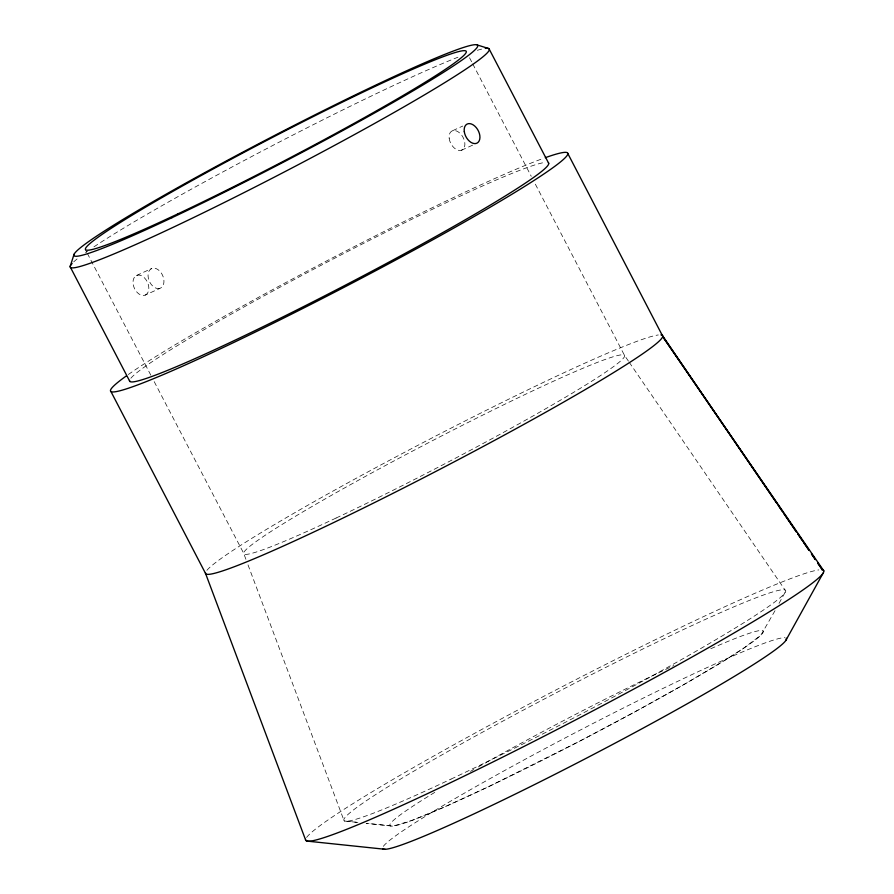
<?xml version="1.0" encoding="UTF-8"?>
<svg xmlns="http://www.w3.org/2000/svg" width="894" height="894" viewBox="0 0 894 894"><rect width="100%" height="100%" fill="white"/><g stroke="black" fill="none" stroke-linecap="round" stroke-linejoin="round"><path stroke-width="0.67" stroke-dasharray="4.47 3.35" d="M775.009 610.703L760.906 635.12L743.92 648.038L724.174 660.711L683.899 684.547L634.092 712.283L579.178 741.439L489.577 786.195L444.743 806.869L411.631 820.547L393.181 826.045L366.149 823.329L390.611 825.944M779.032 603.394L785.725 591.213M136.491 275.497L151.555 268.591M452.733 130.647L462.768 126.054M145.197 295.109A10.728 7.208 65.7 0 0 144.571 277.978A10.728 7.208 65.7 0 0 133.027 282.716A10.728 7.208 65.7 0 0 145.197 295.109L160.261 288.226A10.728 7.241 65.7 0 0 159.68 271.061A10.728 7.241 65.7 0 0 148.058 275.821A10.728 7.241 65.7 0 0 160.249 288.214M461.427 150.27L473.976 144.526M344.413 821.005L358.002 822.458M346.973 821.24L357.891 822.413M628.437 361.131L624.493 355.376L534.467 182.488M629.22 362.282L785.033 589.984M85.388 249.649L86.673 252.108M87.321 253.348L150.985 375.48M154.204 381.649L243.593 553.129L246.051 559.666M469.529 57.752L472.099 62.692M472.736 63.932L531.259 176.308M248.007 564.896L343.721 819.776M710.819 648.698A210.403 12.84 -27.5 0 1 710.328 669.114A210.403 12.84 -27.5 0 1 450.33 804.388A210.403 12.84 -27.5 0 1 435.356 792.017M470.49 771.366A210.403 12.84 -27.5 0 1 473.809 769.477M478.301 766.929A210.403 12.84 -27.5 0 1 673.92 665.527M130.87 378.24A236.161 14.416 -27.5 0 1 330.188 260.556A236.161 14.416 -27.5 0 1 544.647 162.484M128.334 374.508A257.628 15.723 -27.5 0 1 329.372 259.506A257.628 15.723 -27.5 0 1 541.619 159.009M206.905 570.327A257.628 15.723 -27.5 0 1 424.348 441.938A257.628 15.723 -27.5 0 1 658.308 334.959M306.608 837.454A291.98 17.824 -27.5 0 1 550.581 692.761A291.98 17.824 -27.5 0 1 818.815 569.914M383.336 846.361A227.568 13.891 -27.5 0 1 580.698 729.839A227.568 13.891 -27.5 0 1 784.876 637.735M73.699 261.886A236.161 14.416 -27.5 0 1 78.605 257.751M85.578 252.589A236.161 14.416 -27.5 0 1 87.511 251.225M93.948 246.845A236.161 14.416 -27.5 0 1 272.055 145.845A236.161 14.416 -27.5 0 1 457.952 57.216M477.329 50.31A236.161 14.416 -27.5 0 1 481.821 49.092M451.023 779.099A249.046 15.209 -27.5 0 0 785.703 591.292A249.046 15.209 -27.5 0 0 457.449 746.099A249.046 15.209 -27.5 0 0 451.023 779.099M336.088 518.039A214.694 13.108 -27.5 0 0 624.615 356.136A214.694 13.108 -27.5 0 0 341.631 489.588A214.694 13.108 -27.5 0 0 336.088 518.039M449.201 138.514A10.728 6.85 61.6 0 0 462.03 149.98A10.728 6.85 61.6 0 0 459.728 133.027A10.728 6.85 61.6 0 0 449.201 138.514"/><path stroke-width="1.34" d="M70.28 266.121L74.068 254.254M785.837 640.439L823.296 572.831M307.022 841.109L385.202 849.3M477.094 44.912L488.403 48.455M823.787 570.864L662.689 336.546L776.785 503.21M778.361 505.512L782.295 511.256M783.87 513.558L796.453 531.952L662.197 335.194L567.701 153.287M798.029 534.243L801.963 539.987M803.538 542.289L809.048 550.335L798.074 534.21M489.052 48.801L548.692 163.311M70.19 266.848L129.82 381.414M110.867 391.416L205.542 573.434L305.659 840.114M548.413 162.842A236.161 14.416 -27.5 0 1 343.106 286.337A236.161 14.416 -27.5 0 1 129.585 380.453M545.284 157.679A257.628 15.723 -27.5 0 1 347.542 285.51A257.628 15.723 -27.5 0 1 126.289 375.961M660.934 334.848A257.628 15.723 -27.5 0 1 446.598 465.819A257.628 15.723 -27.5 0 1 205.508 572.73M821.787 569.78A291.98 17.824 -27.5 0 1 578.865 718.217A291.98 17.824 -27.5 0 1 305.636 839.388M786.172 638.171A227.568 13.891 -27.5 0 1 595.538 753.43A227.568 13.891 -27.5 0 1 382.856 848.842M485.274 48.421A236.161 14.416 -27.5 0 1 286.225 170.977A236.161 14.416 -27.5 0 1 72.112 263.473M815.339 559.532L811.406 553.788L815.35 559.521M821.631 568.729L817.697 562.985L821.642 568.729M177.772 213.912A214.694 13.108 -27.5 0 0 466.299 52.008A214.694 13.108 -27.5 0 0 183.315 185.471A214.694 13.108 -27.5 0 0 177.772 213.912M464.288 131.641A10.728 6.85 61.9 0 0 477.094 143.085A10.728 6.85 61.9 0 0 474.781 126.088A10.728 6.85 61.9 0 0 464.288 131.641M171.894 217.745A227.59 13.891 -27.5 0 0 477.754 46.119A227.59 13.891 -27.5 0 0 177.772 187.595A227.59 13.891 -27.5 0 0 171.894 217.745"/></g></svg>
